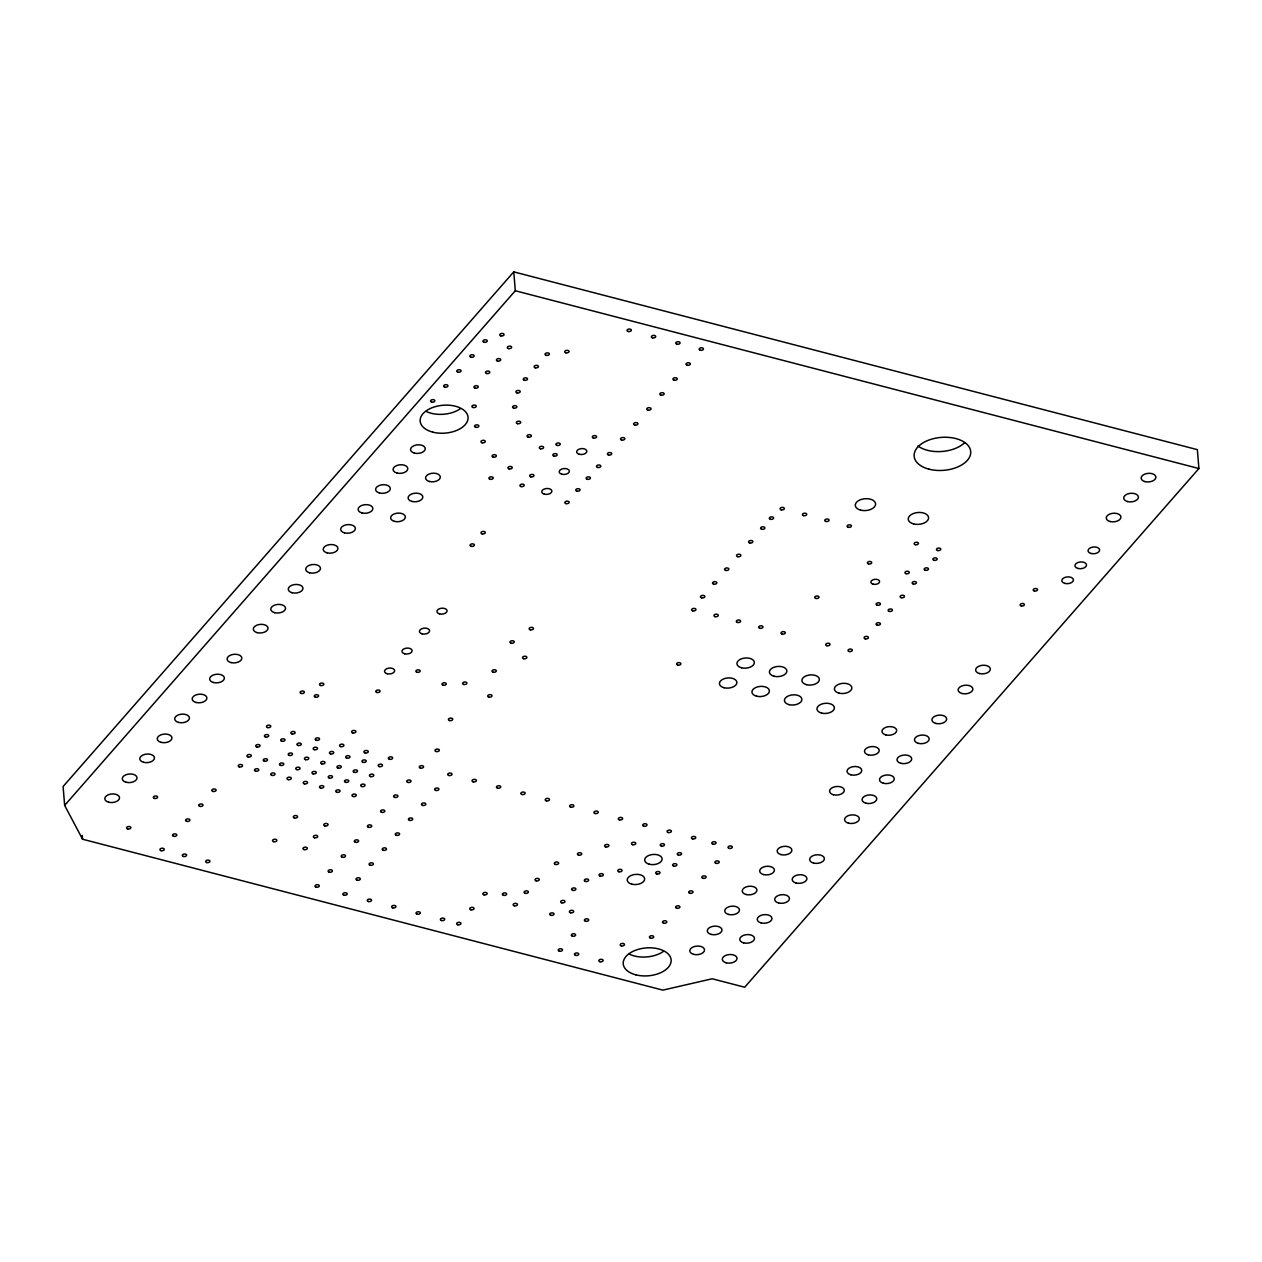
<?xml version="1.0" encoding="UTF-8"?>
<svg xmlns="http://www.w3.org/2000/svg" width="1262" height="1262" viewBox="0 0 1262 1262"><rect width="100%" height="100%" fill="white"/><g stroke="black" fill="none" stroke-linecap="round" stroke-linejoin="round"><path stroke-width="1.5" d="M513.76 271.866L63.1 786.51L64.646 805.393L82.551 839.214L662.85 990.134L712.194 978.776L744.69 987.231L1198.9 468.533L1197.354 449.651L513.76 271.866L515.306 290.749L64.646 805.393M515.306 290.749L1198.9 468.533M82.235 835.428L82.551 839.214M663.102 951.658A24.025 13.977 -4.7 0 1 629.217 954.088M460.015 408.967A24.025 13.977 -4.7 0 1 426.13 411.412M964.767 442.583A28.395 16.532 -4.7 0 1 917.916 445.943M635.843 974.832A24.025 13.977 -4.7 0 0 671.147 960.145A24.025 13.977 -4.7 0 0 634.581 950.633A24.025 13.977 -4.7 0 0 635.843 974.832M432.756 432.14A24.025 13.977 -4.7 0 0 468.06 417.454A24.025 13.977 -4.7 0 0 431.494 407.957A24.025 13.977 -4.7 0 0 432.756 432.14M929.006 469.18A28.395 16.532 -4.7 0 0 970.73 451.828A28.395 16.532 -4.7 0 0 927.507 440.596A28.395 16.532 -4.7 0 0 929.006 469.18M154.421 798.42A2.177 1.278 -4.7 0 0 157.64 797.079A2.177 1.278 -4.7 0 0 154.311 796.227A2.177 1.278 -4.7 0 0 154.421 798.42M1034.335 590.979A2.177 1.278 -4.7 0 0 1037.538 589.638A2.177 1.278 -4.7 0 0 1034.209 588.77A2.177 1.278 -4.7 0 0 1034.335 590.979M868.493 563.925A2.177 1.278 -4.7 0 0 871.711 562.584A2.177 1.278 -4.7 0 0 868.382 561.716A2.177 1.278 -4.7 0 0 868.493 563.925M906.069 573.689A2.177 1.278 -4.7 0 0 909.287 572.364A2.177 1.278 -4.7 0 0 905.958 571.497A2.177 1.278 -4.7 0 0 906.069 573.689M273.649 841.675A2.177 1.278 -4.7 0 0 276.867 840.334A2.177 1.278 -4.7 0 0 273.538 839.482A2.177 1.278 -4.7 0 0 273.649 841.675M294.393 817.981A2.177 1.278 -4.7 0 0 297.611 816.656A2.177 1.278 -4.7 0 0 294.283 815.788A2.177 1.278 -4.7 0 0 294.393 817.981M324.855 825.916A2.177 1.278 -4.7 0 0 328.073 824.575A2.177 1.278 -4.7 0 0 324.744 823.707A2.177 1.278 -4.7 0 0 324.855 825.916M304.11 849.594A2.177 1.278 -4.7 0 0 307.329 848.269A2.177 1.278 -4.7 0 0 304 847.401A2.177 1.278 -4.7 0 0 304.11 849.594M314.49 837.747A2.177 1.278 -4.7 0 0 317.693 836.422A2.177 1.278 -4.7 0 0 314.38 835.554A2.177 1.278 -4.7 0 0 314.49 837.747M352.697 732.891A2.177 1.278 -4.7 0 0 355.916 731.55A2.177 1.278 -4.7 0 0 352.587 730.682A2.177 1.278 -4.7 0 0 352.697 732.891M301.192 693.453A2.177 1.278 -4.7 0 0 304.394 692.128A2.177 1.278 -4.7 0 0 301.082 691.26A2.177 1.278 -4.7 0 0 301.192 693.453M336.844 792.284A2.177 1.278 -4.7 0 0 340.062 790.958A2.177 1.278 -4.7 0 0 336.733 790.091A2.177 1.278 -4.7 0 0 336.844 792.284M320.595 788.056A2.177 1.278 -4.7 0 0 323.813 786.731A2.177 1.278 -4.7 0 0 320.485 785.863A2.177 1.278 -4.7 0 0 320.595 788.056M304.347 783.828A2.177 1.278 -4.7 0 0 307.565 782.503A2.177 1.278 -4.7 0 0 304.237 781.635A2.177 1.278 -4.7 0 0 304.347 783.828M288.099 779.616A2.177 1.278 -4.7 0 0 291.317 778.275A2.177 1.278 -4.7 0 0 287.988 777.408A2.177 1.278 -4.7 0 0 288.099 779.616M271.851 775.389A2.177 1.278 -4.7 0 0 275.053 774.048A2.177 1.278 -4.7 0 0 271.74 773.18A2.177 1.278 -4.7 0 0 271.851 775.389M255.602 771.161A2.177 1.278 -4.7 0 0 258.805 769.82A2.177 1.278 -4.7 0 0 255.492 768.952A2.177 1.278 -4.7 0 0 255.602 771.161M239.354 766.933A2.177 1.278 -4.7 0 0 242.556 765.592A2.177 1.278 -4.7 0 0 239.244 764.725A2.177 1.278 -4.7 0 0 239.354 766.933M353.092 796.511A2.177 1.278 -4.7 0 0 356.31 795.186A2.177 1.278 -4.7 0 0 352.981 794.319A2.177 1.278 -4.7 0 0 353.092 796.511M363.046 762.358A2.177 1.278 -4.7 0 0 366.264 761.033A2.177 1.278 -4.7 0 0 362.935 760.166A2.177 1.278 -4.7 0 0 363.046 762.358M346.798 758.131A2.177 1.278 -4.7 0 0 350.016 756.806A2.177 1.278 -4.7 0 0 346.687 755.938A2.177 1.278 -4.7 0 0 346.798 758.131M330.549 753.903A2.177 1.278 -4.7 0 0 333.767 752.578A2.177 1.278 -4.7 0 0 330.439 751.71A2.177 1.278 -4.7 0 0 330.549 753.903M314.301 749.691A2.177 1.278 -4.7 0 0 317.519 748.35A2.177 1.278 -4.7 0 0 314.191 747.483A2.177 1.278 -4.7 0 0 314.301 749.691M298.053 745.463A2.177 1.278 -4.7 0 0 301.271 744.123A2.177 1.278 -4.7 0 0 297.942 743.255A2.177 1.278 -4.7 0 0 298.053 745.463M281.805 741.236A2.177 1.278 -4.7 0 0 285.007 739.895A2.177 1.278 -4.7 0 0 281.694 739.027A2.177 1.278 -4.7 0 0 281.805 741.236M265.556 737.008A2.177 1.278 -4.7 0 0 268.759 735.667A2.177 1.278 -4.7 0 0 265.446 734.799A2.177 1.278 -4.7 0 0 265.556 737.008M379.294 766.586A2.177 1.278 -4.7 0 0 382.512 765.261A2.177 1.278 -4.7 0 0 379.184 764.393A2.177 1.278 -4.7 0 0 379.294 766.586M354.322 772.344A2.177 1.278 -4.7 0 0 357.525 771.003A2.177 1.278 -4.7 0 0 354.196 770.135A2.177 1.278 -4.7 0 0 354.322 772.344M338.074 768.116A2.177 1.278 -4.7 0 0 341.276 766.775A2.177 1.278 -4.7 0 0 337.948 765.908A2.177 1.278 -4.7 0 0 338.074 768.116M321.826 763.889A2.177 1.278 -4.7 0 0 325.028 762.548A2.177 1.278 -4.7 0 0 321.7 761.68A2.177 1.278 -4.7 0 0 321.826 763.889M305.562 759.661A2.177 1.278 -4.7 0 0 308.78 758.32A2.177 1.278 -4.7 0 0 305.451 757.452A2.177 1.278 -4.7 0 0 305.562 759.661M289.313 755.433A2.177 1.278 -4.7 0 0 292.532 754.092A2.177 1.278 -4.7 0 0 289.203 753.24A2.177 1.278 -4.7 0 0 289.313 755.433M256.817 746.978A2.177 1.278 -4.7 0 0 260.035 745.653A2.177 1.278 -4.7 0 0 256.707 744.785A2.177 1.278 -4.7 0 0 256.817 746.978M370.571 776.572A2.177 1.278 -4.7 0 0 373.773 775.231A2.177 1.278 -4.7 0 0 370.444 774.363A2.177 1.278 -4.7 0 0 370.571 776.572M345.583 782.314A2.177 1.278 -4.7 0 0 348.785 780.973A2.177 1.278 -4.7 0 0 345.472 780.121A2.177 1.278 -4.7 0 0 345.583 782.314M329.335 778.086A2.177 1.278 -4.7 0 0 332.537 776.745A2.177 1.278 -4.7 0 0 329.224 775.893A2.177 1.278 -4.7 0 0 329.335 778.086M313.086 773.858A2.177 1.278 -4.7 0 0 316.289 772.533A2.177 1.278 -4.7 0 0 312.976 771.666A2.177 1.278 -4.7 0 0 313.086 773.858M296.838 769.631A2.177 1.278 -4.7 0 0 300.04 768.306A2.177 1.278 -4.7 0 0 296.712 767.438A2.177 1.278 -4.7 0 0 296.838 769.631M280.59 765.403A2.177 1.278 -4.7 0 0 283.792 764.078A2.177 1.278 -4.7 0 0 280.464 763.21A2.177 1.278 -4.7 0 0 280.59 765.403M264.342 761.175A2.177 1.278 -4.7 0 0 267.544 759.85A2.177 1.278 -4.7 0 0 264.215 758.983A2.177 1.278 -4.7 0 0 264.342 761.175M248.093 756.963A2.177 1.278 -4.7 0 0 251.296 755.622A2.177 1.278 -4.7 0 0 247.967 754.755A2.177 1.278 -4.7 0 0 248.093 756.963M361.831 786.542A2.177 1.278 -4.7 0 0 365.034 785.201A2.177 1.278 -4.7 0 0 361.721 784.333A2.177 1.278 -4.7 0 0 361.831 786.542M656.839 873.982A2.177 1.278 -4.7 0 0 660.042 872.641A2.177 1.278 -4.7 0 0 656.729 871.774A2.177 1.278 -4.7 0 0 656.839 873.982M618.885 871.758A2.177 1.278 -4.7 0 0 622.087 870.433A2.177 1.278 -4.7 0 0 618.759 869.565A2.177 1.278 -4.7 0 0 618.885 871.758M600.144 876.065A2.177 1.278 -4.7 0 0 603.346 874.74A2.177 1.278 -4.7 0 0 600.018 873.872A2.177 1.278 -4.7 0 0 600.144 876.065M585.458 881.444A2.177 1.278 -4.7 0 0 588.66 880.103A2.177 1.278 -4.7 0 0 585.347 879.235A2.177 1.278 -4.7 0 0 585.458 881.444M572.664 890.357A2.177 1.278 -4.7 0 0 575.882 889.032A2.177 1.278 -4.7 0 0 572.554 888.164A2.177 1.278 -4.7 0 0 572.664 890.357M561.748 902.819A2.177 1.278 -4.7 0 0 564.966 901.494A2.177 1.278 -4.7 0 0 561.637 900.626A2.177 1.278 -4.7 0 0 561.748 902.819M550.831 915.297A2.177 1.278 -4.7 0 0 554.034 913.956A2.177 1.278 -4.7 0 0 550.721 913.104A2.177 1.278 -4.7 0 0 550.831 915.297M514.265 905.785A2.177 1.278 -4.7 0 0 517.467 904.46A2.177 1.278 -4.7 0 0 514.155 903.592A2.177 1.278 -4.7 0 0 514.265 905.785M525.181 893.307A2.177 1.278 -4.7 0 0 528.399 891.982A2.177 1.278 -4.7 0 0 525.071 891.114A2.177 1.278 -4.7 0 0 525.181 893.307M536.098 880.844A2.177 1.278 -4.7 0 0 539.316 879.519A2.177 1.278 -4.7 0 0 535.987 878.652A2.177 1.278 -4.7 0 0 536.098 880.844M555.454 864.454A2.177 1.278 -4.7 0 0 558.672 863.113A2.177 1.278 -4.7 0 0 555.343 862.246A2.177 1.278 -4.7 0 0 555.454 864.454M578.548 855.147A2.177 1.278 -4.7 0 0 581.766 853.822A2.177 1.278 -4.7 0 0 578.438 852.954A2.177 1.278 -4.7 0 0 578.548 855.147M605.728 846.897A2.177 1.278 -4.7 0 0 608.931 845.572A2.177 1.278 -4.7 0 0 605.618 844.704A2.177 1.278 -4.7 0 0 605.728 846.897M632.593 844.704A2.177 1.278 -4.7 0 0 635.796 843.379A2.177 1.278 -4.7 0 0 632.483 842.511A2.177 1.278 -4.7 0 0 632.593 844.704M661.335 846.061A2.177 1.278 -4.7 0 0 664.538 844.735A2.177 1.278 -4.7 0 0 661.225 843.868A2.177 1.278 -4.7 0 0 661.335 846.061M678.357 855.084A2.177 1.278 -4.7 0 0 681.575 853.743A2.177 1.278 -4.7 0 0 678.246 852.891A2.177 1.278 -4.7 0 0 678.357 855.084M673.703 866.111A2.177 1.278 -4.7 0 0 676.905 864.786A2.177 1.278 -4.7 0 0 673.577 863.918A2.177 1.278 -4.7 0 0 673.703 866.111M448.815 775.483A2.177 1.278 -4.7 0 0 452.033 774.142A2.177 1.278 -4.7 0 0 448.704 773.275A2.177 1.278 -4.7 0 0 448.815 775.483M396.41 835.334A2.177 1.278 -4.7 0 0 399.612 833.993A2.177 1.278 -4.7 0 0 396.3 833.125A2.177 1.278 -4.7 0 0 396.41 835.334M422.612 805.408A2.177 1.278 -4.7 0 0 425.83 804.068A2.177 1.278 -4.7 0 0 422.502 803.2A2.177 1.278 -4.7 0 0 422.612 805.408M435.721 790.438A2.177 1.278 -4.7 0 0 438.924 789.113A2.177 1.278 -4.7 0 0 435.595 788.245A2.177 1.278 -4.7 0 0 435.721 790.438M409.519 820.363A2.177 1.278 -4.7 0 0 412.721 819.038A2.177 1.278 -4.7 0 0 409.393 818.17A2.177 1.278 -4.7 0 0 409.519 820.363M473.187 781.825A2.177 1.278 -4.7 0 0 476.405 780.484A2.177 1.278 -4.7 0 0 473.076 779.616A2.177 1.278 -4.7 0 0 473.187 781.825M497.559 788.151A2.177 1.278 -4.7 0 0 500.777 786.825A2.177 1.278 -4.7 0 0 497.449 785.958A2.177 1.278 -4.7 0 0 497.559 788.151M521.947 794.492A2.177 1.278 -4.7 0 0 525.15 793.167A2.177 1.278 -4.7 0 0 521.821 792.299A2.177 1.278 -4.7 0 0 521.947 794.492M546.32 800.834A2.177 1.278 -4.7 0 0 549.522 799.509A2.177 1.278 -4.7 0 0 546.194 798.641A2.177 1.278 -4.7 0 0 546.32 800.834M383.301 850.288A2.177 1.278 -4.7 0 0 386.519 848.963A2.177 1.278 -4.7 0 0 383.191 848.096A2.177 1.278 -4.7 0 0 383.301 850.288M370.208 865.259A2.177 1.278 -4.7 0 0 373.41 863.918A2.177 1.278 -4.7 0 0 370.097 863.05A2.177 1.278 -4.7 0 0 370.208 865.259M357.099 880.213A2.177 1.278 -4.7 0 0 360.317 878.888A2.177 1.278 -4.7 0 0 356.988 878.021A2.177 1.278 -4.7 0 0 357.099 880.213M344.005 895.184A2.177 1.278 -4.7 0 0 347.208 893.843A2.177 1.278 -4.7 0 0 343.895 892.975A2.177 1.278 -4.7 0 0 344.005 895.184M570.692 807.175A2.177 1.278 -4.7 0 0 573.894 805.834A2.177 1.278 -4.7 0 0 570.582 804.982A2.177 1.278 -4.7 0 0 570.692 807.175M595.065 813.517A2.177 1.278 -4.7 0 0 598.267 812.176A2.177 1.278 -4.7 0 0 594.954 811.308A2.177 1.278 -4.7 0 0 595.065 813.517M619.437 819.858A2.177 1.278 -4.7 0 0 622.639 818.517A2.177 1.278 -4.7 0 0 619.327 817.65A2.177 1.278 -4.7 0 0 619.437 819.858M643.809 826.2A2.177 1.278 -4.7 0 0 647.027 824.859A2.177 1.278 -4.7 0 0 643.699 823.991A2.177 1.278 -4.7 0 0 643.809 826.2M668.182 832.526A2.177 1.278 -4.7 0 0 671.4 831.201A2.177 1.278 -4.7 0 0 668.071 830.333A2.177 1.278 -4.7 0 0 668.182 832.526M692.554 838.867A2.177 1.278 -4.7 0 0 695.772 837.542A2.177 1.278 -4.7 0 0 692.444 836.674A2.177 1.278 -4.7 0 0 692.554 838.867M712.872 844.152A2.177 1.278 -4.7 0 0 716.09 842.827A2.177 1.278 -4.7 0 0 712.762 841.959A2.177 1.278 -4.7 0 0 712.872 844.152M729.12 848.379A2.177 1.278 -4.7 0 0 732.339 847.054A2.177 1.278 -4.7 0 0 729.01 846.187A2.177 1.278 -4.7 0 0 729.12 848.379M716.027 863.35A2.177 1.278 -4.7 0 0 719.23 862.009A2.177 1.278 -4.7 0 0 715.917 861.141A2.177 1.278 -4.7 0 0 716.027 863.35M702.918 878.305A2.177 1.278 -4.7 0 0 706.136 876.98A2.177 1.278 -4.7 0 0 702.808 876.112A2.177 1.278 -4.7 0 0 702.918 878.305M689.825 893.275A2.177 1.278 -4.7 0 0 693.027 891.934A2.177 1.278 -4.7 0 0 689.699 891.067A2.177 1.278 -4.7 0 0 689.825 893.275M676.716 908.23A2.177 1.278 -4.7 0 0 679.934 906.905A2.177 1.278 -4.7 0 0 676.606 906.037A2.177 1.278 -4.7 0 0 676.716 908.23M663.623 923.2A2.177 1.278 -4.7 0 0 666.825 921.859A2.177 1.278 -4.7 0 0 663.496 920.992A2.177 1.278 -4.7 0 0 663.623 923.2M650.514 938.155A2.177 1.278 -4.7 0 0 653.716 936.814A2.177 1.278 -4.7 0 0 650.403 935.962A2.177 1.278 -4.7 0 0 650.514 938.155M621.314 945.869A2.177 1.278 -4.7 0 0 624.516 944.544A2.177 1.278 -4.7 0 0 621.188 943.676A2.177 1.278 -4.7 0 0 621.314 945.869M599.939 961.739A2.177 1.278 -4.7 0 0 603.141 960.414A2.177 1.278 -4.7 0 0 599.829 959.546A2.177 1.278 -4.7 0 0 599.939 961.739M575.567 955.397A2.177 1.278 -4.7 0 0 578.769 954.072A2.177 1.278 -4.7 0 0 575.44 953.204A2.177 1.278 -4.7 0 0 575.567 955.397M368.378 901.525A2.177 1.278 -4.7 0 0 371.58 900.185A2.177 1.278 -4.7 0 0 368.267 899.317A2.177 1.278 -4.7 0 0 368.378 901.525M392.75 907.851A2.177 1.278 -4.7 0 0 395.952 906.526A2.177 1.278 -4.7 0 0 392.64 905.659A2.177 1.278 -4.7 0 0 392.75 907.851M417.123 914.193A2.177 1.278 -4.7 0 0 420.341 912.868A2.177 1.278 -4.7 0 0 417.012 912A2.177 1.278 -4.7 0 0 417.123 914.193M441.495 920.534A2.177 1.278 -4.7 0 0 444.713 919.193A2.177 1.278 -4.7 0 0 441.385 918.342A2.177 1.278 -4.7 0 0 441.495 920.534M559.318 951.169A2.177 1.278 -4.7 0 0 562.521 949.844A2.177 1.278 -4.7 0 0 559.192 948.977A2.177 1.278 -4.7 0 0 559.318 951.169M572.412 936.215A2.177 1.278 -4.7 0 0 575.63 934.874A2.177 1.278 -4.7 0 0 572.301 934.022A2.177 1.278 -4.7 0 0 572.412 936.215M585.521 921.26A2.177 1.278 -4.7 0 0 588.723 919.919A2.177 1.278 -4.7 0 0 585.394 919.052A2.177 1.278 -4.7 0 0 585.521 921.26M570.503 912.757A2.177 1.278 -4.7 0 0 573.721 911.416A2.177 1.278 -4.7 0 0 570.392 910.565A2.177 1.278 -4.7 0 0 570.503 912.757M457.743 924.762A2.177 1.278 -4.7 0 0 460.961 923.421A2.177 1.278 -4.7 0 0 457.633 922.569A2.177 1.278 -4.7 0 0 457.743 924.762M470.852 909.807A2.177 1.278 -4.7 0 0 474.055 908.466A2.177 1.278 -4.7 0 0 470.742 907.599A2.177 1.278 -4.7 0 0 470.852 909.807M483.945 894.837A2.177 1.278 -4.7 0 0 487.164 893.496A2.177 1.278 -4.7 0 0 483.835 892.644A2.177 1.278 -4.7 0 0 483.945 894.837M503.475 895.326A2.177 1.278 -4.7 0 0 506.677 893.985A2.177 1.278 -4.7 0 0 503.364 893.117A2.177 1.278 -4.7 0 0 503.475 895.326M1021.226 605.934A2.177 1.278 -4.7 0 0 1024.444 604.608A2.177 1.278 -4.7 0 0 1021.116 603.741A2.177 1.278 -4.7 0 0 1021.226 605.934M436.131 751.521A2.177 1.278 -4.7 0 0 439.35 750.18A2.177 1.278 -4.7 0 0 436.021 749.312A2.177 1.278 -4.7 0 0 436.131 751.521M488.788 697.097A2.177 1.278 -4.7 0 0 492.006 695.756A2.177 1.278 -4.7 0 0 488.678 694.889A2.177 1.278 -4.7 0 0 488.788 697.097M530.245 629.801A2.177 1.278 -4.7 0 0 533.463 628.46A2.177 1.278 -4.7 0 0 530.135 627.608A2.177 1.278 -4.7 0 0 530.245 629.801M511.047 643.178A2.177 1.278 -4.7 0 0 514.265 641.853A2.177 1.278 -4.7 0 0 510.936 640.986A2.177 1.278 -4.7 0 0 511.047 643.178M493.127 672.189A2.177 1.278 -4.7 0 0 496.329 670.863A2.177 1.278 -4.7 0 0 493.016 669.996A2.177 1.278 -4.7 0 0 493.127 672.189M127.683 828.96A2.177 1.278 -4.7 0 0 130.885 827.635A2.177 1.278 -4.7 0 0 127.557 826.768A2.177 1.278 -4.7 0 0 127.683 828.96M553.939 456.087A2.177 1.278 -4.7 0 0 557.157 454.746A2.177 1.278 -4.7 0 0 553.829 453.878A2.177 1.278 -4.7 0 0 553.939 456.087M530.766 476.847A2.177 1.278 -4.7 0 0 533.968 475.522A2.177 1.278 -4.7 0 0 530.655 474.654A2.177 1.278 -4.7 0 0 530.766 476.847M509.059 468.896A2.177 1.278 -4.7 0 0 512.262 467.571A2.177 1.278 -4.7 0 0 508.949 466.703A2.177 1.278 -4.7 0 0 509.059 468.896M493.19 457.128A2.177 1.278 -4.7 0 0 496.392 455.787A2.177 1.278 -4.7 0 0 493.063 454.935A2.177 1.278 -4.7 0 0 493.19 457.128M482.084 442.757A2.177 1.278 -4.7 0 0 485.286 441.416A2.177 1.278 -4.7 0 0 481.958 440.548A2.177 1.278 -4.7 0 0 482.084 442.757M475.664 427.297A2.177 1.278 -4.7 0 0 478.866 425.972A2.177 1.278 -4.7 0 0 475.537 425.105A2.177 1.278 -4.7 0 0 475.664 427.297M473.061 407.5A2.177 1.278 -4.7 0 0 476.263 406.159A2.177 1.278 -4.7 0 0 472.935 405.291A2.177 1.278 -4.7 0 0 473.061 407.5M475.064 388.112A2.177 1.278 -4.7 0 0 478.266 386.771A2.177 1.278 -4.7 0 0 474.938 385.92A2.177 1.278 -4.7 0 0 475.064 388.112M486.611 373.505A2.177 1.278 -4.7 0 0 489.814 372.18A2.177 1.278 -4.7 0 0 486.485 371.312A2.177 1.278 -4.7 0 0 486.611 373.505M497.528 361.042A2.177 1.278 -4.7 0 0 500.73 359.702A2.177 1.278 -4.7 0 0 497.402 358.85A2.177 1.278 -4.7 0 0 497.528 361.042M508.428 348.58A2.177 1.278 -4.7 0 0 511.646 347.239A2.177 1.278 -4.7 0 0 508.318 346.372A2.177 1.278 -4.7 0 0 508.428 348.58M500.84 335.881A2.177 1.278 -4.7 0 0 504.059 334.54A2.177 1.278 -4.7 0 0 500.73 333.689A2.177 1.278 -4.7 0 0 500.84 335.881M540.42 448.751A2.177 1.278 -4.7 0 0 543.622 447.411A2.177 1.278 -4.7 0 0 540.31 446.543A2.177 1.278 -4.7 0 0 540.42 448.751M528.147 437.125A2.177 1.278 -4.7 0 0 531.365 435.8A2.177 1.278 -4.7 0 0 528.037 434.933A2.177 1.278 -4.7 0 0 528.147 437.125M517.499 423.653A2.177 1.278 -4.7 0 0 520.717 422.313A2.177 1.278 -4.7 0 0 517.388 421.445A2.177 1.278 -4.7 0 0 517.499 423.653M513.666 408.099A2.177 1.278 -4.7 0 0 516.868 406.774A2.177 1.278 -4.7 0 0 513.555 405.907A2.177 1.278 -4.7 0 0 513.666 408.099M517.01 392.892A2.177 1.278 -4.7 0 0 520.212 391.567A2.177 1.278 -4.7 0 0 516.884 390.699A2.177 1.278 -4.7 0 0 517.01 392.892M524.329 380.256A2.177 1.278 -4.7 0 0 527.532 378.931A2.177 1.278 -4.7 0 0 524.219 378.064A2.177 1.278 -4.7 0 0 524.329 380.256M535.246 367.794A2.177 1.278 -4.7 0 0 538.448 366.469A2.177 1.278 -4.7 0 0 535.135 365.601A2.177 1.278 -4.7 0 0 535.246 367.794M546.162 355.332A2.177 1.278 -4.7 0 0 549.38 353.991A2.177 1.278 -4.7 0 0 546.052 353.123A2.177 1.278 -4.7 0 0 546.162 355.332M565.849 352.792A2.177 1.278 -4.7 0 0 569.052 351.451A2.177 1.278 -4.7 0 0 565.723 350.584A2.177 1.278 -4.7 0 0 565.849 352.792M587.24 479.292A2.177 1.278 -4.7 0 0 590.442 477.951A2.177 1.278 -4.7 0 0 587.114 477.099A2.177 1.278 -4.7 0 0 587.24 479.292M565.944 503.601A2.177 1.278 -4.7 0 0 569.162 502.26A2.177 1.278 -4.7 0 0 565.833 501.408A2.177 1.278 -4.7 0 0 565.944 503.601M608.536 454.983A2.177 1.278 -4.7 0 0 611.739 453.642A2.177 1.278 -4.7 0 0 608.41 452.774A2.177 1.278 -4.7 0 0 608.536 454.983M521.017 486.564A2.177 1.278 -4.7 0 0 524.235 485.223A2.177 1.278 -4.7 0 0 520.906 484.371A2.177 1.278 -4.7 0 0 521.017 486.564M557.047 445.423A2.177 1.278 -4.7 0 0 560.265 444.082A2.177 1.278 -4.7 0 0 556.936 443.214A2.177 1.278 -4.7 0 0 557.047 445.423M593.44 438.04A2.177 1.278 -4.7 0 0 596.642 436.699A2.177 1.278 -4.7 0 0 593.314 435.847A2.177 1.278 -4.7 0 0 593.44 438.04M161.031 850.667A2.177 1.278 -4.7 0 0 164.249 849.326A2.177 1.278 -4.7 0 0 160.921 848.458A2.177 1.278 -4.7 0 0 161.031 850.667M420.388 768.085A2.177 1.278 -4.7 0 0 423.606 766.744A2.177 1.278 -4.7 0 0 420.278 765.892A2.177 1.278 -4.7 0 0 420.388 768.085M700.252 350.237A2.177 1.278 -4.7 0 0 703.455 348.911A2.177 1.278 -4.7 0 0 700.126 348.044A2.177 1.278 -4.7 0 0 700.252 350.237M368.52 827.32A2.177 1.278 -4.7 0 0 371.738 825.979A2.177 1.278 -4.7 0 0 368.409 825.111A2.177 1.278 -4.7 0 0 368.52 827.32M394.722 797.395A2.177 1.278 -4.7 0 0 397.94 796.054A2.177 1.278 -4.7 0 0 394.612 795.186A2.177 1.278 -4.7 0 0 394.722 797.395M407.831 782.424A2.177 1.278 -4.7 0 0 411.033 781.099A2.177 1.278 -4.7 0 0 407.721 780.231A2.177 1.278 -4.7 0 0 407.831 782.424M381.629 812.349A2.177 1.278 -4.7 0 0 384.831 811.024A2.177 1.278 -4.7 0 0 381.518 810.157A2.177 1.278 -4.7 0 0 381.629 812.349M355.427 842.275A2.177 1.278 -4.7 0 0 358.629 840.949A2.177 1.278 -4.7 0 0 355.3 840.082A2.177 1.278 -4.7 0 0 355.427 842.275M342.317 857.245A2.177 1.278 -4.7 0 0 345.536 855.904A2.177 1.278 -4.7 0 0 342.207 855.037A2.177 1.278 -4.7 0 0 342.317 857.245M329.224 872.2A2.177 1.278 -4.7 0 0 332.427 870.875A2.177 1.278 -4.7 0 0 329.098 870.007A2.177 1.278 -4.7 0 0 329.224 872.2M316.115 887.17A2.177 1.278 -4.7 0 0 319.318 885.829A2.177 1.278 -4.7 0 0 316.005 884.962A2.177 1.278 -4.7 0 0 316.115 887.17M267.576 727.575A2.177 1.278 -4.7 0 0 270.778 726.249A2.177 1.278 -4.7 0 0 267.465 725.382A2.177 1.278 -4.7 0 0 267.576 727.575M291.948 733.916A2.177 1.278 -4.7 0 0 295.15 732.591A2.177 1.278 -4.7 0 0 291.837 731.723A2.177 1.278 -4.7 0 0 291.948 733.916M316.32 740.258A2.177 1.278 -4.7 0 0 319.538 738.917A2.177 1.278 -4.7 0 0 316.21 738.065A2.177 1.278 -4.7 0 0 316.32 740.258M340.693 746.599A2.177 1.278 -4.7 0 0 343.911 745.258A2.177 1.278 -4.7 0 0 340.582 744.391A2.177 1.278 -4.7 0 0 340.693 746.599M365.065 752.941A2.177 1.278 -4.7 0 0 368.283 751.6A2.177 1.278 -4.7 0 0 364.955 750.732A2.177 1.278 -4.7 0 0 365.065 752.941M389.437 759.282A2.177 1.278 -4.7 0 0 392.656 757.941A2.177 1.278 -4.7 0 0 389.327 757.074A2.177 1.278 -4.7 0 0 389.437 759.282M212.899 791.432A2.177 1.278 -4.7 0 0 216.117 790.091A2.177 1.278 -4.7 0 0 212.789 789.239A2.177 1.278 -4.7 0 0 212.899 791.432M199.806 806.386A2.177 1.278 -4.7 0 0 203.008 805.061A2.177 1.278 -4.7 0 0 199.68 804.194A2.177 1.278 -4.7 0 0 199.806 806.386M186.697 821.357A2.177 1.278 -4.7 0 0 189.915 820.016A2.177 1.278 -4.7 0 0 186.587 819.148A2.177 1.278 -4.7 0 0 186.697 821.357M173.604 836.312A2.177 1.278 -4.7 0 0 176.806 834.987A2.177 1.278 -4.7 0 0 173.478 834.119A2.177 1.278 -4.7 0 0 173.604 836.312M183.384 856.472A2.177 1.278 -4.7 0 0 186.602 855.131A2.177 1.278 -4.7 0 0 183.274 854.279A2.177 1.278 -4.7 0 0 183.384 856.472M206.747 862.545A2.177 1.278 -4.7 0 0 209.949 861.205A2.177 1.278 -4.7 0 0 206.621 860.353A2.177 1.278 -4.7 0 0 206.747 862.545M597.62 467.445A2.177 1.278 -4.7 0 0 600.822 466.104A2.177 1.278 -4.7 0 0 597.494 465.236A2.177 1.278 -4.7 0 0 597.62 467.445M576.86 491.139A2.177 1.278 -4.7 0 0 580.078 489.798A2.177 1.278 -4.7 0 0 576.75 488.946A2.177 1.278 -4.7 0 0 576.86 491.139M660.941 395.132A2.177 1.278 -4.7 0 0 664.143 393.791A2.177 1.278 -4.7 0 0 660.831 392.924A2.177 1.278 -4.7 0 0 660.941 395.132M687.143 365.207A2.177 1.278 -4.7 0 0 690.346 363.866A2.177 1.278 -4.7 0 0 687.033 362.999A2.177 1.278 -4.7 0 0 687.143 365.207M674.034 380.162A2.177 1.278 -4.7 0 0 677.252 378.837A2.177 1.278 -4.7 0 0 673.924 377.969A2.177 1.278 -4.7 0 0 674.034 380.162M647.832 410.087A2.177 1.278 -4.7 0 0 651.05 408.762A2.177 1.278 -4.7 0 0 647.721 407.894A2.177 1.278 -4.7 0 0 647.832 410.087M634.739 425.057A2.177 1.278 -4.7 0 0 637.941 423.716A2.177 1.278 -4.7 0 0 634.612 422.849A2.177 1.278 -4.7 0 0 634.739 425.057M621.63 440.012A2.177 1.278 -4.7 0 0 624.848 438.687A2.177 1.278 -4.7 0 0 621.519 437.819A2.177 1.278 -4.7 0 0 621.63 440.012M628.129 331.48A2.177 1.278 -4.7 0 0 631.347 330.155A2.177 1.278 -4.7 0 0 628.019 329.287A2.177 1.278 -4.7 0 0 628.129 331.48M652.501 337.822A2.177 1.278 -4.7 0 0 655.719 336.497A2.177 1.278 -4.7 0 0 652.391 335.629A2.177 1.278 -4.7 0 0 652.501 337.822M676.874 344.163A2.177 1.278 -4.7 0 0 680.092 342.822A2.177 1.278 -4.7 0 0 676.763 341.97A2.177 1.278 -4.7 0 0 676.874 344.163M457.854 372.164A2.177 1.278 -4.7 0 0 461.072 370.823A2.177 1.278 -4.7 0 0 457.743 369.971A2.177 1.278 -4.7 0 0 457.854 372.164M484.056 342.239A2.177 1.278 -4.7 0 0 487.274 340.898A2.177 1.278 -4.7 0 0 483.945 340.046A2.177 1.278 -4.7 0 0 484.056 342.239M470.963 357.209A2.177 1.278 -4.7 0 0 474.165 355.868A2.177 1.278 -4.7 0 0 470.836 355.001A2.177 1.278 -4.7 0 0 470.963 357.209M444.76 387.134A2.177 1.278 -4.7 0 0 447.963 385.793A2.177 1.278 -4.7 0 0 444.634 384.926A2.177 1.278 -4.7 0 0 444.76 387.134M431.667 402.089A2.177 1.278 -4.7 0 0 434.869 400.748A2.177 1.278 -4.7 0 0 431.541 399.88A2.177 1.278 -4.7 0 0 431.667 402.089M490.019 479.26A2.177 1.278 -4.7 0 0 493.221 477.935A2.177 1.278 -4.7 0 0 489.893 477.068A2.177 1.278 -4.7 0 0 490.019 479.26M677.662 665.074A2.177 1.278 -4.7 0 0 680.881 663.749A2.177 1.278 -4.7 0 0 677.552 662.881A2.177 1.278 -4.7 0 0 677.662 665.074M873.178 584.196A4.37 2.54 -4.7 0 0 879.598 581.514A4.37 2.54 -4.7 0 0 872.941 579.794A4.37 2.54 -4.7 0 0 873.178 584.196M803.531 515.637A2.177 1.278 -4.7 0 0 806.733 514.312A2.177 1.278 -4.7 0 0 803.405 513.445A2.177 1.278 -4.7 0 0 803.531 515.637M825.884 521.458A2.177 1.278 -4.7 0 0 829.087 520.118A2.177 1.278 -4.7 0 0 825.758 519.25A2.177 1.278 -4.7 0 0 825.884 521.458M848.222 527.264A2.177 1.278 -4.7 0 0 851.424 525.938A2.177 1.278 -4.7 0 0 848.096 525.071A2.177 1.278 -4.7 0 0 848.222 527.264M915.25 544.695A2.177 1.278 -4.7 0 0 918.452 543.37A2.177 1.278 -4.7 0 0 915.139 542.502A2.177 1.278 -4.7 0 0 915.25 544.695M781.178 509.832A2.177 1.278 -4.7 0 0 784.396 508.491A2.177 1.278 -4.7 0 0 781.068 507.639A2.177 1.278 -4.7 0 0 781.178 509.832M937.587 550.516A2.177 1.278 -4.7 0 0 940.805 549.175A2.177 1.278 -4.7 0 0 937.477 548.307A2.177 1.278 -4.7 0 0 937.587 550.516M715.081 616.645A2.177 1.278 -4.7 0 0 718.299 615.304A2.177 1.278 -4.7 0 0 714.97 614.436A2.177 1.278 -4.7 0 0 715.081 616.645M737.434 622.45A2.177 1.278 -4.7 0 0 740.652 621.125A2.177 1.278 -4.7 0 0 737.323 620.257A2.177 1.278 -4.7 0 0 737.434 622.45M759.771 628.271A2.177 1.278 -4.7 0 0 762.989 626.93A2.177 1.278 -4.7 0 0 759.661 626.062A2.177 1.278 -4.7 0 0 759.771 628.271M782.109 634.076A2.177 1.278 -4.7 0 0 785.327 632.735A2.177 1.278 -4.7 0 0 781.998 631.883A2.177 1.278 -4.7 0 0 782.109 634.076M826.815 645.702A2.177 1.278 -4.7 0 0 830.017 644.361A2.177 1.278 -4.7 0 0 826.689 643.494A2.177 1.278 -4.7 0 0 826.815 645.702M692.743 610.84A2.177 1.278 -4.7 0 0 695.961 609.499A2.177 1.278 -4.7 0 0 692.633 608.631A2.177 1.278 -4.7 0 0 692.743 610.84M849.152 651.507A2.177 1.278 -4.7 0 0 852.355 650.167A2.177 1.278 -4.7 0 0 849.026 649.315A2.177 1.278 -4.7 0 0 849.152 651.507M865.227 638.84A2.177 1.278 -4.7 0 0 868.43 637.515A2.177 1.278 -4.7 0 0 865.101 636.647A2.177 1.278 -4.7 0 0 865.227 638.84M877.232 625.132A2.177 1.278 -4.7 0 0 880.434 623.791A2.177 1.278 -4.7 0 0 877.106 622.923A2.177 1.278 -4.7 0 0 877.232 625.132M889.237 611.407A2.177 1.278 -4.7 0 0 892.439 610.082A2.177 1.278 -4.7 0 0 889.126 609.215A2.177 1.278 -4.7 0 0 889.237 611.407M901.242 597.699A2.177 1.278 -4.7 0 0 904.46 596.374A2.177 1.278 -4.7 0 0 901.131 595.506A2.177 1.278 -4.7 0 0 901.242 597.699M913.262 583.975A2.177 1.278 -4.7 0 0 916.464 582.65A2.177 1.278 -4.7 0 0 913.152 581.782A2.177 1.278 -4.7 0 0 913.262 583.975M925.267 570.266A2.177 1.278 -4.7 0 0 928.485 568.925A2.177 1.278 -4.7 0 0 925.156 568.074A2.177 1.278 -4.7 0 0 925.267 570.266M934.006 560.296A2.177 1.278 -4.7 0 0 937.209 558.956A2.177 1.278 -4.7 0 0 933.896 558.088A2.177 1.278 -4.7 0 0 934.006 560.296M701.625 597.825A2.177 1.278 -4.7 0 0 704.843 596.5A2.177 1.278 -4.7 0 0 701.514 595.632A2.177 1.278 -4.7 0 0 701.625 597.825M713.645 584.117A2.177 1.278 -4.7 0 0 716.848 582.776A2.177 1.278 -4.7 0 0 713.519 581.924A2.177 1.278 -4.7 0 0 713.645 584.117M725.65 570.408A2.177 1.278 -4.7 0 0 728.852 569.067A2.177 1.278 -4.7 0 0 725.54 568.2A2.177 1.278 -4.7 0 0 725.65 570.408M737.671 556.684A2.177 1.278 -4.7 0 0 740.873 555.343A2.177 1.278 -4.7 0 0 737.544 554.475A2.177 1.278 -4.7 0 0 737.671 556.684M749.675 542.96A2.177 1.278 -4.7 0 0 752.878 541.635A2.177 1.278 -4.7 0 0 749.565 540.767A2.177 1.278 -4.7 0 0 749.675 542.96M761.68 529.251A2.177 1.278 -4.7 0 0 764.898 527.926A2.177 1.278 -4.7 0 0 761.57 527.059A2.177 1.278 -4.7 0 0 761.68 529.251M770.419 519.281A2.177 1.278 -4.7 0 0 773.622 517.941A2.177 1.278 -4.7 0 0 770.309 517.073A2.177 1.278 -4.7 0 0 770.419 519.281M482.116 533.858A2.177 1.278 -4.7 0 0 485.318 532.517A2.177 1.278 -4.7 0 0 481.989 531.649A2.177 1.278 -4.7 0 0 482.116 533.858M471.199 546.32A2.177 1.278 -4.7 0 0 474.402 544.979A2.177 1.278 -4.7 0 0 471.073 544.111A2.177 1.278 -4.7 0 0 471.199 546.32M320.627 685.503A2.177 1.278 -4.7 0 0 323.845 684.178A2.177 1.278 -4.7 0 0 320.516 683.31A2.177 1.278 -4.7 0 0 320.627 685.503M463.706 684.446A2.177 1.278 -4.7 0 0 466.908 683.105A2.177 1.278 -4.7 0 0 463.596 682.237A2.177 1.278 -4.7 0 0 463.706 684.446M315.405 697.16A2.177 1.278 -4.7 0 0 318.608 695.819A2.177 1.278 -4.7 0 0 315.295 694.952A2.177 1.278 -4.7 0 0 315.405 697.16M449.54 720.555A2.177 1.278 -4.7 0 0 452.742 719.214A2.177 1.278 -4.7 0 0 449.414 718.362A2.177 1.278 -4.7 0 0 449.54 720.555M376.865 692.475A2.177 1.278 -4.7 0 0 380.083 691.134A2.177 1.278 -4.7 0 0 376.754 690.282A2.177 1.278 -4.7 0 0 376.865 692.475M416.981 672.283A2.177 1.278 -4.7 0 0 420.183 670.958A2.177 1.278 -4.7 0 0 416.87 670.09A2.177 1.278 -4.7 0 0 416.981 672.283M443.088 685.203A2.177 1.278 -4.7 0 0 446.291 683.878A2.177 1.278 -4.7 0 0 442.978 683.01A2.177 1.278 -4.7 0 0 443.088 685.203M523.651 658.701A2.177 1.278 -4.7 0 0 526.869 657.36A2.177 1.278 -4.7 0 0 523.541 656.492A2.177 1.278 -4.7 0 0 523.651 658.701M877.216 605.224A2.177 1.278 -4.7 0 0 880.419 603.883A2.177 1.278 -4.7 0 0 877.09 603.015A2.177 1.278 -4.7 0 0 877.216 605.224M815.82 598.44A2.177 1.278 -4.7 0 0 819.022 597.115A2.177 1.278 -4.7 0 0 815.694 596.248A2.177 1.278 -4.7 0 0 815.82 598.44M781.02 854.611A7.398 4.307 -4.7 0 0 791.889 850.099A7.398 4.307 -4.7 0 0 780.626 847.165A7.398 4.307 -4.7 0 0 781.02 854.611M763.557 874.566A7.398 4.307 -4.7 0 0 774.426 870.039A7.398 4.307 -4.7 0 0 763.163 867.12A7.398 4.307 -4.7 0 0 763.557 874.566M746.079 894.521A7.398 4.307 -4.7 0 0 756.948 889.994A7.398 4.307 -4.7 0 0 745.7 887.076A7.398 4.307 -4.7 0 0 746.079 894.521M728.616 914.461A7.398 4.307 -4.7 0 0 739.485 909.949A7.398 4.307 -4.7 0 0 728.221 907.015A7.398 4.307 -4.7 0 0 728.616 914.461M711.137 934.416A7.398 4.307 -4.7 0 0 722.006 929.889A7.398 4.307 -4.7 0 0 710.758 926.971A7.398 4.307 -4.7 0 0 711.137 934.416M693.674 954.372A7.398 4.307 -4.7 0 0 704.543 949.844A7.398 4.307 -4.7 0 0 693.28 946.91A7.398 4.307 -4.7 0 0 693.674 954.372M885.829 734.91A7.398 4.307 -4.7 0 0 896.698 730.398A7.398 4.307 -4.7 0 0 885.451 727.464A7.398 4.307 -4.7 0 0 885.829 734.91M868.366 754.865A7.398 4.307 -4.7 0 0 879.235 750.354A7.398 4.307 -4.7 0 0 867.972 747.419A7.398 4.307 -4.7 0 0 868.366 754.865M850.903 774.821A7.398 4.307 -4.7 0 0 861.772 770.293A7.398 4.307 -4.7 0 0 850.509 767.375A7.398 4.307 -4.7 0 0 850.903 774.821M833.425 794.76A7.398 4.307 -4.7 0 0 844.294 790.249A7.398 4.307 -4.7 0 0 833.046 787.314A7.398 4.307 -4.7 0 0 833.425 794.76M1145.044 481.627A7.398 4.307 -4.7 0 0 1155.913 477.099A7.398 4.307 -4.7 0 0 1144.65 474.165A7.398 4.307 -4.7 0 0 1145.044 481.627M1127.565 501.566A7.398 4.307 -4.7 0 0 1138.434 497.054A7.398 4.307 -4.7 0 0 1127.187 494.12A7.398 4.307 -4.7 0 0 1127.565 501.566M1110.103 521.522A7.398 4.307 -4.7 0 0 1120.971 516.994A7.398 4.307 -4.7 0 0 1109.708 514.076A7.398 4.307 -4.7 0 0 1110.103 521.522M429.443 481.5A7.398 4.307 -4.7 0 0 440.312 476.989A7.398 4.307 -4.7 0 0 429.048 474.055A7.398 4.307 -4.7 0 0 429.443 481.5M411.964 501.456A7.398 4.307 -4.7 0 0 422.833 496.928A7.398 4.307 -4.7 0 0 411.586 494.01A7.398 4.307 -4.7 0 0 411.964 501.456M394.501 521.395A7.398 4.307 -4.7 0 0 405.37 516.884A7.398 4.307 -4.7 0 0 394.107 513.949A7.398 4.307 -4.7 0 0 394.501 521.395M979.486 673.545A7.398 4.307 -4.7 0 0 990.354 669.018A7.398 4.307 -4.7 0 0 979.091 666.099A7.398 4.307 -4.7 0 0 979.486 673.545M962.007 693.501A7.398 4.307 -4.7 0 0 972.876 688.973A7.398 4.307 -4.7 0 0 961.628 686.039A7.398 4.307 -4.7 0 0 962.007 693.501M1077.985 568.468A5.821 3.392 -4.7 0 0 1086.535 564.903A5.821 3.392 -4.7 0 0 1077.685 562.6A5.821 3.392 -4.7 0 0 1077.985 568.468M1064.876 583.423A5.821 3.392 -4.7 0 0 1073.441 579.857A5.821 3.392 -4.7 0 0 1064.576 577.554A5.821 3.392 -4.7 0 0 1064.876 583.423M1091.078 553.497A5.821 3.392 -4.7 0 0 1099.644 549.932A5.821 3.392 -4.7 0 0 1090.778 547.629A5.821 3.392 -4.7 0 0 1091.078 553.497M806.513 684.682A8.739 5.08 -4.7 0 0 819.353 679.335A8.739 5.08 -4.7 0 0 806.055 675.88A8.739 5.08 -4.7 0 0 806.513 684.682M774.016 676.227A8.739 5.08 -4.7 0 0 786.857 670.895A8.739 5.08 -4.7 0 0 773.559 667.424A8.739 5.08 -4.7 0 0 774.016 676.227M821.546 713.077A8.739 5.08 -4.7 0 0 834.387 707.745A8.739 5.08 -4.7 0 0 821.089 704.291A8.739 5.08 -4.7 0 0 821.546 713.077M789.05 704.638A8.739 5.08 -4.7 0 0 801.875 699.29A8.739 5.08 -4.7 0 0 788.576 695.835A8.739 5.08 -4.7 0 0 789.05 704.638M756.537 696.182A8.739 5.08 -4.7 0 0 769.378 690.835A8.739 5.08 -4.7 0 0 756.08 687.38A8.739 5.08 -4.7 0 0 756.537 696.182M724.041 687.727A8.739 5.08 -4.7 0 0 736.882 682.395A8.739 5.08 -4.7 0 0 723.583 678.924A8.739 5.08 -4.7 0 0 724.041 687.727M649.283 864.233A8.739 5.08 -4.7 0 0 662.124 858.886A8.739 5.08 -4.7 0 0 648.826 855.431A8.739 5.08 -4.7 0 0 649.283 864.233M631.82 884.173A8.739 5.08 -4.7 0 0 644.661 878.841A8.739 5.08 -4.7 0 0 631.363 875.371A8.739 5.08 -4.7 0 0 631.82 884.173M741.52 667.772A8.739 5.08 -4.7 0 0 754.36 662.44A8.739 5.08 -4.7 0 0 741.062 658.985A8.739 5.08 -4.7 0 0 741.52 667.772M839.009 693.138A8.739 5.08 -4.7 0 0 851.85 687.79A8.739 5.08 -4.7 0 0 838.552 684.335A8.739 5.08 -4.7 0 0 839.009 693.138M404.645 653.795A5.095 2.966 -4.7 0 0 412.138 650.687A5.095 2.966 -4.7 0 0 404.376 648.668A5.095 2.966 -4.7 0 0 404.645 653.795M439.586 613.9A5.095 2.966 -4.7 0 0 447.079 610.776A5.095 2.966 -4.7 0 0 439.318 608.773A5.095 2.966 -4.7 0 0 439.586 613.9M544.395 494.199A5.095 2.966 -4.7 0 0 551.888 491.092A5.095 2.966 -4.7 0 0 544.127 489.072A5.095 2.966 -4.7 0 0 544.395 494.199M579.337 454.304A5.095 2.966 -4.7 0 0 586.83 451.181A5.095 2.966 -4.7 0 0 579.069 449.162A5.095 2.966 -4.7 0 0 579.337 454.304M561.874 474.244A5.095 2.966 -4.7 0 0 569.351 471.136A5.095 2.966 -4.7 0 0 561.606 469.117A5.095 2.966 -4.7 0 0 561.874 474.244M387.182 673.75A5.095 2.966 -4.7 0 0 394.659 670.627A5.095 2.966 -4.7 0 0 386.913 668.623A5.095 2.966 -4.7 0 0 387.182 673.75M422.107 633.855A5.095 2.966 -4.7 0 0 429.601 630.732A5.095 2.966 -4.7 0 0 421.839 628.713A5.095 2.966 -4.7 0 0 422.107 633.855M414.409 453.105A7.398 4.307 -4.7 0 0 425.278 448.578A7.398 4.307 -4.7 0 0 414.015 445.66A7.398 4.307 -4.7 0 0 414.409 453.105M396.946 473.045A7.398 4.307 -4.7 0 0 407.815 468.533A7.398 4.307 -4.7 0 0 396.552 465.599A7.398 4.307 -4.7 0 0 396.946 473.045M860.621 510.132A10.191 5.931 -4.7 0 0 875.607 503.901A10.191 5.931 -4.7 0 0 860.085 499.878A10.191 5.931 -4.7 0 0 860.621 510.132M913.593 523.919A10.191 5.931 -4.7 0 0 928.58 517.688A10.191 5.931 -4.7 0 0 913.057 513.65A10.191 5.931 -4.7 0 0 913.593 523.919M918.342 743.365A7.398 4.307 -4.7 0 0 929.211 738.854A7.398 4.307 -4.7 0 0 917.947 735.92A7.398 4.307 -4.7 0 0 918.342 743.365M900.863 763.321A7.398 4.307 -4.7 0 0 911.732 758.793A7.398 4.307 -4.7 0 0 900.484 755.875A7.398 4.307 -4.7 0 0 900.863 763.321M813.517 863.066A7.398 4.307 -4.7 0 0 824.386 858.554A7.398 4.307 -4.7 0 0 813.122 855.62A7.398 4.307 -4.7 0 0 813.517 863.066M796.054 883.021A7.398 4.307 -4.7 0 0 806.923 878.494A7.398 4.307 -4.7 0 0 795.659 875.576A7.398 4.307 -4.7 0 0 796.054 883.021M778.575 902.977A7.398 4.307 -4.7 0 0 789.444 898.449A7.398 4.307 -4.7 0 0 778.197 895.515A7.398 4.307 -4.7 0 0 778.575 902.977M761.112 922.916A7.398 4.307 -4.7 0 0 771.981 918.405A7.398 4.307 -4.7 0 0 760.718 915.471A7.398 4.307 -4.7 0 0 761.112 922.916M743.633 942.872A7.398 4.307 -4.7 0 0 754.502 938.344A7.398 4.307 -4.7 0 0 743.255 935.426A7.398 4.307 -4.7 0 0 743.633 942.872M726.171 962.811A7.398 4.307 -4.7 0 0 737.04 958.3A7.398 4.307 -4.7 0 0 725.776 955.366A7.398 4.307 -4.7 0 0 726.171 962.811M379.468 493A7.398 4.307 -4.7 0 0 390.337 488.473A7.398 4.307 -4.7 0 0 379.089 485.554A7.398 4.307 -4.7 0 0 379.468 493M143.631 762.327A7.398 4.307 -4.7 0 0 154.5 757.799A7.398 4.307 -4.7 0 0 143.253 754.881A7.398 4.307 -4.7 0 0 143.631 762.327M161.11 742.371A7.398 4.307 -4.7 0 0 171.979 737.86A7.398 4.307 -4.7 0 0 160.716 734.926A7.398 4.307 -4.7 0 0 161.11 742.371M178.573 722.432A7.398 4.307 -4.7 0 0 189.442 717.904A7.398 4.307 -4.7 0 0 178.179 714.97A7.398 4.307 -4.7 0 0 178.573 722.432M196.036 702.477A7.398 4.307 -4.7 0 0 206.905 697.949A7.398 4.307 -4.7 0 0 195.657 695.031A7.398 4.307 -4.7 0 0 196.036 702.477M213.515 682.521A7.398 4.307 -4.7 0 0 224.384 678.01A7.398 4.307 -4.7 0 0 213.12 675.075A7.398 4.307 -4.7 0 0 213.515 682.521M230.978 662.582A7.398 4.307 -4.7 0 0 241.847 658.054A7.398 4.307 -4.7 0 0 230.599 655.12A7.398 4.307 -4.7 0 0 230.978 662.582M257.18 632.656A7.398 4.307 -4.7 0 0 268.049 628.129A7.398 4.307 -4.7 0 0 256.801 625.195A7.398 4.307 -4.7 0 0 257.18 632.656M274.659 612.701A7.398 4.307 -4.7 0 0 285.527 608.174A7.398 4.307 -4.7 0 0 274.264 605.255A7.398 4.307 -4.7 0 0 274.659 612.701M292.121 592.746A7.398 4.307 -4.7 0 0 302.99 588.234A7.398 4.307 -4.7 0 0 291.743 585.3A7.398 4.307 -4.7 0 0 292.121 592.746M309.6 572.806A7.398 4.307 -4.7 0 0 320.469 568.279A7.398 4.307 -4.7 0 0 309.206 565.344A7.398 4.307 -4.7 0 0 309.6 572.806M327.063 552.851A7.398 4.307 -4.7 0 0 337.932 548.323A7.398 4.307 -4.7 0 0 326.669 545.405A7.398 4.307 -4.7 0 0 327.063 552.851M344.526 532.895A7.398 4.307 -4.7 0 0 355.395 528.384A7.398 4.307 -4.7 0 0 344.147 525.449A7.398 4.307 -4.7 0 0 344.526 532.895M883.4 783.276A7.398 4.307 -4.7 0 0 894.269 778.749A7.398 4.307 -4.7 0 0 883.006 775.814A7.398 4.307 -4.7 0 0 883.4 783.276M865.921 803.216A7.398 4.307 -4.7 0 0 876.79 798.704A7.398 4.307 -4.7 0 0 865.543 795.77A7.398 4.307 -4.7 0 0 865.921 803.216M362.005 512.956A7.398 4.307 -4.7 0 0 372.874 508.428A7.398 4.307 -4.7 0 0 361.61 505.494A7.398 4.307 -4.7 0 0 362.005 512.956M935.805 723.426A7.398 4.307 -4.7 0 0 946.674 718.898A7.398 4.307 -4.7 0 0 935.41 715.964A7.398 4.307 -4.7 0 0 935.805 723.426M108.69 802.222A7.398 4.307 -4.7 0 0 119.559 797.71A7.398 4.307 -4.7 0 0 108.311 794.776A7.398 4.307 -4.7 0 0 108.69 802.222M126.168 782.282A7.398 4.307 -4.7 0 0 137.037 777.755A7.398 4.307 -4.7 0 0 125.774 774.821A7.398 4.307 -4.7 0 0 126.168 782.282M848.458 823.171A7.398 4.307 -4.7 0 0 859.327 818.644A7.398 4.307 -4.7 0 0 848.064 815.725A7.398 4.307 -4.7 0 0 848.458 823.171"/></g></svg>
